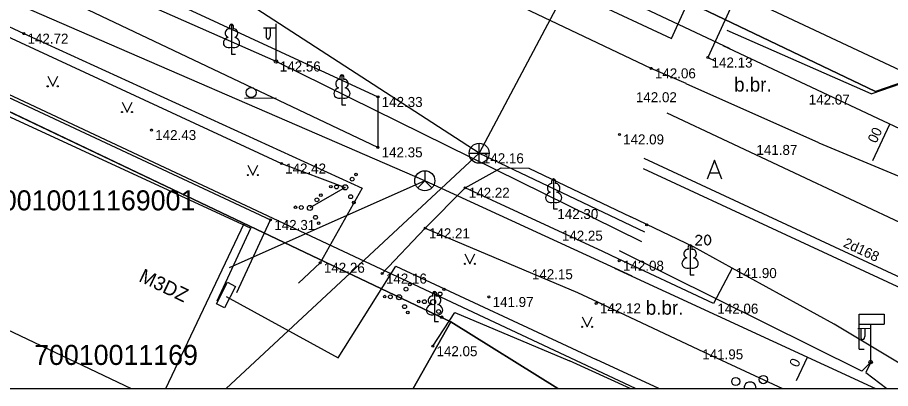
# Model space of a CAD drawing. Extents: x 635609 to 635806, y 303734 to 303875.
# Drawn here: x 635641.28 to 635684.89, y 303768.8 to 303787.31 of the extents above; entities that cross this region are included whole.
import ezdxf

# ---------------------------------------------------------------- set-up
doc = ezdxf.new("R2010")
doc.units = 0
for name, color, linetype in [('APGR_SARK_####_####_#', 7, 'Continuous'), ('APGS_DETV_####_####_#', 7, 'Continuous'), ('APGS_ELEM_####_####_#', 7, 'Continuous'), ('APGS_VADP_ZSPR_####_#', 7, 'Continuous'), ('BUVE_BDET_####_####_#', 7, 'Continuous'), ('BUVE_EKAS_####_####_#', 7, 'Continuous'), ('BUVE_EKAS_RAKS_TKST_#', 7, 'Continuous'), ('BUVE_EKAS_VEKT_####_#', 7, 'Continuous'), ('BUVE_EKAS_VEKT_TKST_#', 7, 'Continuous'), ('CELI_CAPM_####_####_#', 7, 'Continuous'), ('CELI_CMAL_####_####_#', 7, 'Continuous'), ('CELI_CSEG_####_TKST_#', 7, 'Continuous'), ('CELI_DETV_####_####_#', 7, 'Continuous'), ('ELEK_ELEM_####_####_#', 7, 'Continuous'), ('ELEK_VADP_ZSPR_####_#', 7, 'Continuous'), ('ELEK_VADP_ZSPR_TKST_#', 7, 'Continuous'), ('NORB_ZOGS_ZSTP_####_#', 7, 'Continuous'), ('RAMI_PLAN_####_TKST_#', 7, 'Continuous'), ('RELJ_AATZ_####_TKST_#', 7, 'Continuous'), ('RELJ_ELEM_####_####_#', 7, 'Continuous'), ('ROBZ_UZMR_####_####_#', 7, 'Continuous'), ('ROBZ_UZMR_####_TKST_#', 7, 'Continuous'), ('SAKK_ELEM_####_####_#', 7, 'Continuous'), ('SAKK_IZVK_####_TKST_#', 7, 'Continuous'), ('SAKK_KKAN_####_####_#', 7, 'Continuous'), ('SAKT_VADP_KABE_####_#', 7, 'Continuous'), ('SILT_VADP_UDEN_####_#', 7, 'Continuous'), ('SILT_VADP_UDEN_TKST_#', 7, 'Continuous'), ('SKAN_ELEM_####_####_#', 7, 'Continuous'), ('SKAN_VADP_PAST_####_#', 7, 'Continuous'), ('TERT_ELEM_####_####_#', 7, 'Continuous'), ('TERT_IZMT_####_TKST_#', 7, 'Continuous'), ('TERT_KRND_####_####_#', 7, 'Continuous')]:
    doc.layers.add(name, color=color, linetype=linetype)

msp = doc.modelspace()

# ---------------------------------------------------------------- linework, layer by layer
at = {"layer": 'APGR_SARK_####_####_#'}
for p, q in [((635619.398, 303815.618), (635698.244, 303778.656)), ((635672.151, 303768.799), (635619.398, 303793.529))]:
    msp.add_line(p, q, dxfattribs=at)
at = {"layer": 'APGS_DETV_####_####_#'}
msp.add_line((635683.902, 303770.12), (635683.902, 303772.003), dxfattribs=at)
at = {"layer": 'APGS_ELEM_####_####_#'}
for p, q in [((635654.195, 303785.118), (635654.195, 303787.001)), ((635654.195, 303786.785), (635653.56, 303786.78)), ((635653.695, 303786.781), (635653.695, 303786.389)), ((635653.905, 303786.783), (635653.905, 303786.389)), ((635683.902, 303770.12), (635683.902, 303772.003)), ((635683.902, 303771.787), (635683.267, 303771.782)), ((635683.402, 303771.783), (635683.402, 303771.391)), ((635683.612, 303771.785), (635683.612, 303771.391))]:
    msp.add_line(p, q, dxfattribs=at)
for centre in [(635654.195, 303785.118), (635683.902, 303770.12)]:
    msp.add_circle(centre, 0.09, dxfattribs=at)
for centre in [(635653.8, 303786.389), (635683.507, 303771.391)]:
    msp.add_ellipse(centre, major_axis=(0, 0.151), ratio=0.695971, start_param=1.570796, end_param=4.712389, dxfattribs=at)
at = {"layer": 'APGS_VADP_ZSPR_####_#'}
for p, q in [((635683.459, 303769.666), (635671.358, 303775.664)), ((635683.902, 303770.12), (635683.459, 303769.666)), ((635683.902, 303770.12), (635683.656, 303769.596)), ((635683.656, 303769.596), (635684.703, 303768.799))]:
    msp.add_line(p, q, dxfattribs=at)
at = {"layer": 'BUVE_BDET_####_####_#'}
for p in [(635637.631, 303784.816), (635652.23, 303773.587)]:
    msp.add_line(p, (635653.922, 303777.211), dxfattribs=at)
at = {"layer": 'BUVE_EKAS_####_####_#'}
for p in [(635637.487, 303783.925), (635651.251, 303773.181)]:
    msp.add_line(p, (635652.943, 303776.805), dxfattribs=at)
at = {"layer": 'BUVE_EKAS_VEKT_####_#'}
msp.add_line((635646.958, 303768.799), (635648.686, 303768.799), dxfattribs=at)
msp.add_lwpolyline([(635648.686, 303768.799), (635652.603, 303777.04), (635631.135, 303787.247), (635626.898, 303778.336), (635646.958, 303768.799)], dxfattribs=at)
at = {"layer": 'CELI_CAPM_####_####_#'}
for p, q in [((635681.308, 303781.053), (635674.678, 303784.001)), ((635681.308, 303781.053), (635685.938, 303779.129)), ((635675.055, 303775.869), (635671.912, 303777.367)), ((635676.977, 303774.81), (635675.055, 303775.869)), ((635682.072, 303772.015), (635676.977, 303774.81)), ((635686.634, 303769.278), (635682.072, 303772.015))]:
    msp.add_line(p, q, dxfattribs=at)
for points in [[(635674.692, 303784.012), (635672.936, 303784.775), (635658.557, 303791.604), (635652.818, 303794.506), (635634.772, 303802.996), (635630.981, 303804.873), (635631.509, 303807.018), (635632.261, 303808.287), (635635.889, 303814.635), (635640.238, 303820.641)], [(635665.831, 303799.457), (635664.561, 303796.456), (635663.646, 303796.819), (635661.517, 303792.066), (635673.945, 303786.269), (635677.927, 303795.03)], [(635680.788, 303793.542), (635679.35, 303790.944), (635678.505, 303791.278), (635675.769, 303785.316), (635676.119, 303785.158)], [(635640.895, 303791.904), (635641.808, 303791.436), (635659.287, 303783.348), (635659.284, 303780.834), (635643.183, 303788.47), (635640.083, 303789.954)], [(635639.014, 303787.714), (635641.591, 303786.508), (635658.497, 303778.801), (635656.398, 303775.075), (635655.323, 303774.053)], [(635659.5, 303774.535), (635661.649, 303776.795), (635663.637, 303778.819), (635665.439, 303779.813), (635666.823, 303779.796), (635671.912, 303777.367)], [(635671.288, 303775.265), (635670.528, 303775.631), (635663.637, 303778.819)], [(635661.649, 303776.795), (635669.257, 303773.597), (635670.503, 303773.005)]]:
    msp.add_lwpolyline(points, dxfattribs=at)
at = {"layer": 'CELI_CMAL_####_####_#'}
for p, q in [((635683.924, 303783.501), (635676.739, 303786.664)), ((635683.924, 303783.501), (635692.164, 303786.38)), ((635676.057, 303773.035), (635671.004, 303775.402)), ((635676.977, 303774.81), (635676.057, 303773.035)), ((635670.166, 303773.165), (635675.303, 303770.753)), ((635675.303, 303770.753), (635679.5, 303768.799))]:
    msp.add_line(p, q, dxfattribs=at)
for points in [[(635676.469, 303779.246), (635676.099, 303780.191), (635675.737, 303779.246)], [(635675.855, 303779.561), (635676.343, 303779.561)]]:
    msp.add_lwpolyline(points, dxfattribs=at)
at = {"layer": 'CELI_DETV_####_####_#'}
for p, q in [((635683.326, 303772.51), (635684.576, 303772.51)), ((635683.326, 303770.76), (635683.326, 303772.51)), ((635684.576, 303772.51), (635684.576, 303772.01)), ((635683.326, 303772.01), (635684.576, 303772.01)), ((635683.326, 303770.76), (635683.576, 303770.76))]:
    msp.add_line(p, q, dxfattribs=at)
at = {"layer": 'ELEK_ELEM_####_####_#'}
msp.add_lwpolyline([(635651.218, 303773.03), (635651.763, 303774.099), (635652.164, 303773.894), (635651.619, 303772.825)], close=True, dxfattribs=at)
at = {"layer": 'ELEK_VADP_ZSPR_####_#'}
msp.add_line((635673.315, 303768.799), (635670.189, 303770.253), dxfattribs=at)
at = {"layer": 'ELEK_VADP_ZSPR_TKST_#'}
for points in [[(635672.467, 303776.118), (635654.195, 303785.118), (635640.633, 303791.108)], [(635651.707, 303773.395), (635657.299, 303770.333), (635660.184, 303774.904), (635670.189, 303770.253)]]:
    msp.add_lwpolyline(points, dxfattribs=at)
at = {"layer": 'NORB_ZOGS_ZSTP_####_#'}
for p, q in [((635662.025, 303770.911), (635663.126, 303772.585)), ((635663.126, 303772.585), (635668.847, 303770.176)), ((635671.884, 303768.799), (635668.847, 303770.176))]:
    msp.add_line(p, q, dxfattribs=at)
at = {"layer": 'RAMI_PLAN_####_TKST_#'}
msp.add_lwpolyline([(635619.398, 303854.763), (635619.398, 303768.799), (635727.338, 303768.799), (635727.338, 303854.763)], dxfattribs=at)
at = {"layer": 'RELJ_ELEM_####_####_#'}
for centre in [(635641.591, 303786.508), (635675.769, 303785.316), (635672.936, 303784.775), (635659.287, 303783.348), (635647.973, 303781.697), (635671.348, 303781.48), (635659.284, 303780.834), (635654.463, 303780.025), (635663.637, 303778.819), (635653.922, 303777.211), (635661.649, 303776.795), (635672.712, 303776.969), (635656.398, 303775.075), (635671.34, 303775.176), (635659.5, 303774.535), (635664.83, 303773.366), (635670.193, 303773.049), (635662.025, 303770.911)]:
    msp.add_circle(centre, 0.05, dxfattribs=at)
at = {"layer": 'ROBZ_UZMR_####_####_#'}
for p, q in [((635623.866, 303768.799), (635661.043, 303768.799)), ((635661.043, 303768.799), (635668.265, 303768.799)), ((635668.265, 303768.799), (635695.565, 303768.799))]:
    msp.add_line(p, q, dxfattribs=at)
msp.add_lwpolyline([(635625.13, 303811.56), (635628.285, 303815.213), (635649.47, 303839.74), (635657.36, 303836.69), (635690.11, 303832.5), (635716.78, 303819.58), (635704.2, 303790.54), (635684.14, 303783.62), (635633.09, 303808)], close=True, dxfattribs=at)
msp.add_lwpolyline([(635625.13, 303811.56), (635628.285, 303815.213), (635649.47, 303839.74), (635657.36, 303836.69), (635690.11, 303832.5), (635716.78, 303819.58), (635704.2, 303790.54), (635684.14, 303783.62), (635633.09, 303808)], close=True, dxfattribs=at)
for points in [[(635695.565, 303768.799), (635704.2, 303790.54), (635684.14, 303783.62), (635633.09, 303808), (635625.13, 303811.56), (635628.285, 303815.213), (635624.279, 303817.47), (635622.381, 303814.441), (635619.398, 303816.142)], [(635633.09, 303808), (635684.14, 303783.62), (635704.2, 303790.54)], [(635619.398, 303792.835), (635620.19, 303792.45), (635662.93, 303772.13), (635668.265, 303768.799)], [(635661.043, 303768.799), (635662.93, 303772.13), (635620.19, 303792.45), (635619.398, 303790.884)], [(635668.265, 303768.799), (635662.93, 303772.13), (635661.043, 303768.799)]]:
    msp.add_lwpolyline(points, dxfattribs=at)
at = {"layer": 'SAKK_ELEM_####_####_#'}
msp.add_line((635661.626, 303779.167), (635661.98, 303778.813), dxfattribs=at)
msp.add_lwpolyline([(635661.626, 303779.667), (635661.626, 303779.167), (635661.272, 303778.813)], dxfattribs=at)
msp.add_circle((635661.626, 303779.167), 0.5, dxfattribs=at)
at = {"layer": 'SAKK_IZVK_####_TKST_#'}
msp.add_circle((635652.953, 303783.564), 0.251, dxfattribs=at)
at = {"layer": 'SAKK_KKAN_####_####_#'}
for p, q in [((635648.201, 303799.274), (635676.873, 303785.763)), ((635661.626, 303779.167), (635639.594, 303788.706)), ((635676.523, 303785.923), (635692.285, 303778.491)), ((635652.619, 303783.282), (635654.2, 303783.311)), ((635684.013, 303780.18), (635684.866, 303781.989)), ((635671.984, 303774.399), (635661.626, 303779.167)), ((635671.099, 303774.807), (635684.15, 303768.799)), ((635680.196, 303769.192), (635680.738, 303770.37))]:
    msp.add_line(p, q, dxfattribs=at)
at = {"layer": 'SAKT_VADP_KABE_####_#'}
msp.add_line((635661.626, 303779.167), (635651.846, 303774.826), dxfattribs=at)
at = {"layer": 'SILT_VADP_UDEN_####_#'}
for p, q in [((635694.489, 303770.099), (635672.587, 303780.271)), ((635694.663, 303769.499), (635672.557, 303779.761))]:
    msp.add_line(p, q, dxfattribs=at)
at = {"layer": 'SKAN_ELEM_####_####_#'}
for p, q in [((635664.342, 303780.038), (635664.342, 303781.038)), ((635663.842, 303780.538), (635664.842, 303780.538))]:
    msp.add_line(p, q, dxfattribs=at)
msp.add_circle((635664.342, 303780.538), 0.5, dxfattribs=at)
at = {"layer": 'SKAN_VADP_PAST_####_#'}
for p, q in [((635664.342, 303780.538), (635642.384, 303794.776)), ((635671.054, 303793.171), (635664.342, 303780.538)), ((635673.71, 303782.556), (635697.384, 303771.455)), ((635664.342, 303780.538), (635651.711, 303768.799)), ((635664.342, 303780.538), (635672.607, 303776.617))]:
    msp.add_line(p, q, dxfattribs=at)
at = {"layer": 'TERT_ELEM_####_####_#'}
for p, q in [((635651.968, 303785.827), (635651.968, 303785.48)), ((635651.968, 303785.48), (635652.168, 303785.48)), ((635642.788, 303784.378), (635643.038, 303783.878)), ((635643.038, 303783.878), (635643.288, 303784.378)), ((635646.5, 303783.092), (635646.75, 303782.592)), ((635646.75, 303782.592), (635647, 303783.092)), ((635657.486, 303783.305), (635657.486, 303782.958)), ((635657.486, 303782.958), (635657.686, 303782.958)), ((635652.781, 303779.949), (635653.031, 303779.449)), ((635653.031, 303779.449), (635653.281, 303779.949)), ((635668.063, 303778.104), (635668.063, 303777.757)), ((635668.063, 303777.757), (635668.263, 303777.757)), ((635663.631, 303775.52), (635663.881, 303775.02)), ((635663.881, 303775.02), (635664.131, 303775.52)), ((635662.113, 303772.493), (635662.113, 303772.146)), ((635662.113, 303772.146), (635662.313, 303772.146)), ((635669.484, 303772.377), (635669.734, 303771.877)), ((635669.734, 303771.877), (635669.984, 303772.377))]:
    msp.add_line(p, q, dxfattribs=at)
for points in [[(635651.968, 303786.98), (635651.968, 303785.827)], [(635652.058, 303786.748), (635652.057, 303786.749)], [(635657.486, 303784.458), (635657.486, 303783.305)], [(635657.576, 303784.226), (635657.575, 303784.227)], [(635668.063, 303779.257), (635668.063, 303778.104)], [(635668.153, 303779.025), (635668.152, 303779.026)], [(635662.113, 303773.646), (635662.113, 303772.493)], [(635662.203, 303773.414), (635662.202, 303773.415)]]:
    msp.add_lwpolyline(points, dxfattribs=at)
for centre, radius in [((635642.788, 303783.878), 0.028), ((635643.288, 303783.878), 0.0263), ((635646.5, 303782.592), 0.028), ((635647, 303782.592), 0.0263), ((635652.781, 303779.449), 0.028), ((635653.281, 303779.449), 0.0263), ((635658.191, 303779.476), 0.064), ((635657.995, 303779.245), 0.096), ((635656.929, 303778.871), 0.064), ((635657.213, 303778.858), 0.096), ((635657.647, 303778.837), 0.128), ((635656.236, 303778.217), 0.096), ((635656.432, 303778.448), 0.064), ((635657.923, 303778.37), 0.096), ((635658.081, 303778.081), 0.064), ((635655.17, 303777.843), 0.064), ((635655.454, 303777.83), 0.096), ((635655.888, 303777.809), 0.128), ((635656.164, 303777.342), 0.096), ((635656.322, 303777.053), 0.064), ((635663.631, 303775.02), 0.028), ((635664.131, 303775.02), 0.0263), ((635660.688, 303773.759), 0.096), ((635660.884, 303773.99), 0.064), ((635662.583, 303773.749), 0.064), ((635659.622, 303773.385), 0.064), ((635659.906, 303773.372), 0.096), ((635660.34, 303773.351), 0.128), ((635662.387, 303773.518), 0.096), ((635660.616, 303772.884), 0.096), ((635661.321, 303773.144), 0.064), ((635661.605, 303773.131), 0.096), ((635662.039, 303773.11), 0.128), ((635660.774, 303772.595), 0.064), ((635662.315, 303772.643), 0.096), ((635662.473, 303772.354), 0.064), ((635669.484, 303771.877), 0.028), ((635669.984, 303771.877), 0.0263)]:
    msp.add_circle(centre, radius, dxfattribs=at)
for centre, major_axis, ratio, start_param, end_param in [((635651.968, 303786.83), (0, -0.15), 0.707107, 3.14537, 5.287485), ((635651.968, 303786.83), (0, -0.15), 0.707107, 0.995701, 3.137816), ((635651.84, 303786.535), (-0.039, -0.212), 0.861323, 3.141593, 6.283185), ((635652.096, 303786.535), (0.039, -0.212), 0.861323, 0, 3.141593), ((635651.878, 303786.073), (0.307, 0.095), 0.814445, 1.570796, 4.752015), ((635652.058, 303786.073), (-0.307, 0.095), 0.814445, 1.531171, 4.712389), ((635657.358, 303784.013), (-0.039, -0.212), 0.861323, 3.141593, 6.283185), ((635657.486, 303784.308), (0, -0.15), 0.707107, 3.14537, 5.287485), ((635657.486, 303784.308), (0, -0.15), 0.707107, 0.995701, 3.137816), ((635657.614, 303784.013), (0.039, -0.212), 0.861323, 0, 3.141593), ((635657.396, 303783.551), (0.307, 0.095), 0.814445, 1.570796, 4.752015), ((635657.576, 303783.551), (-0.307, 0.095), 0.814445, 1.531171, 4.712389), ((635667.935, 303778.812), (-0.039, -0.212), 0.861323, 3.141593, 6.283185), ((635668.063, 303779.107), (0, -0.15), 0.707107, 3.14537, 5.287485), ((635668.063, 303779.107), (0, -0.15), 0.707107, 0.995701, 3.137816), ((635668.191, 303778.812), (0.039, -0.212), 0.861323, 0, 3.141593), ((635667.973, 303778.35), (0.307, 0.095), 0.814445, 1.570796, 4.752015), ((635668.153, 303778.35), (-0.307, 0.095), 0.814445, 1.531171, 4.712389), ((635661.985, 303773.201), (-0.039, -0.212), 0.861323, 3.141593, 6.283185), ((635662.113, 303773.496), (0, -0.15), 0.707107, 3.14537, 5.287485), ((635662.113, 303773.496), (0, -0.15), 0.707107, 0.995701, 3.137816), ((635662.241, 303773.201), (0.039, -0.212), 0.861323, 0, 3.141593), ((635662.023, 303772.739), (0.307, 0.095), 0.814445, 1.570796, 4.752015), ((635662.203, 303772.739), (-0.307, 0.095), 0.814445, 1.531171, 4.712389)]:
    msp.add_ellipse(centre, major_axis=major_axis, ratio=ratio, start_param=start_param, end_param=end_param, dxfattribs=at)
at = {"layer": 'TERT_IZMT_####_TKST_#'}
for p, q in [((635674.88, 303774.822), (635674.88, 303774.475)), ((635674.88, 303774.475), (635675.08, 303774.475)), ((635677.576, 303768.799), (635678.176, 303768.799))]:
    msp.add_line(p, q, dxfattribs=at)
for points in [[(635675.179, 303776.333), (635675.179, 303776.353), (635675.198, 303776.4), (635675.222, 303776.424), (635675.265, 303776.447), (635675.356, 303776.447), (635675.399, 303776.424), (635675.423, 303776.4), (635675.45, 303776.353), (635675.45, 303776.31), (635675.423, 303776.266), (635675.379, 303776.199), (635675.155, 303775.975), (635675.47, 303775.975)], [(635675.73, 303776.447), (635675.663, 303776.424), (635675.62, 303776.353), (635675.596, 303776.243), (635675.596, 303776.176), (635675.62, 303776.066), (635675.663, 303775.999), (635675.73, 303775.975), (635675.773, 303775.975), (635675.84, 303775.999), (635675.891, 303776.066), (635675.911, 303776.176), (635675.911, 303776.243), (635675.891, 303776.353), (635675.84, 303776.424), (635675.773, 303776.447), (635675.73, 303776.447)], [(635674.88, 303775.975), (635674.88, 303774.822)], [(635674.97, 303775.743), (635674.969, 303775.744)]]:
    msp.add_lwpolyline(points, dxfattribs=at)
for centre, radius in [((635678.537, 303769.248), 0.207), ((635677.162, 303769.147), 0.204)]:
    msp.add_circle(centre, radius, dxfattribs=at)
msp.add_arc((635677.876, 303768.823), 0.301, 355.4426, 184.5574, dxfattribs=at)
for centre, major_axis, ratio, start_param, end_param in [((635674.88, 303775.825), (0, -0.15), 0.707107, 3.14537, 5.287485), ((635674.88, 303775.825), (0, -0.15), 0.707107, 0.995701, 3.137816), ((635674.752, 303775.53), (-0.039, -0.212), 0.861323, 3.141593, 6.283185), ((635675.008, 303775.53), (0.039, -0.212), 0.861323, 0, 3.141593), ((635674.79, 303775.068), (0.307, 0.095), 0.814445, 1.570796, 4.752015), ((635674.97, 303775.068), (-0.307, 0.095), 0.814445, 1.531171, 4.712389)]:
    msp.add_ellipse(centre, major_axis=major_axis, ratio=ratio, start_param=start_param, end_param=end_param, dxfattribs=at)
at = {"layer": 'TERT_KRND_####_####_#'}
for p, q in [((635638.802, 303787.271), (635654.463, 303780.025)), ((635654.463, 303780.025), (635657.647, 303778.837)), ((635657.647, 303778.837), (635655.888, 303777.809))]:
    msp.add_line(p, q, dxfattribs=at)

# ---------------------------------------------------------------- texts
at = {"layer": 'BUVE_EKAS_RAKS_TKST_#'}
msp.add_text('M3DZ', height=0.7, rotation=334.5722, dxfattribs=at).set_placement((635647.294, 303774.175))
at = {"layer": 'BUVE_EKAS_VEKT_TKST_#'}
msp.add_text('70010011169001', height=1, dxfattribs=at).set_placement((635639.751, 303777.688))
at = {"layer": 'CELI_CSEG_####_TKST_#'}
for p in [(635677.082, 303783.618), (635672.67, 303772.482)]:
    msp.add_text('b.br.', height=0.7, dxfattribs=at).set_placement(p)
at = {"layer": 'RELJ_AATZ_####_TKST_#'}
for s, p in [(' 142.72', (635641.591, 303786.008)), (' 142.56', (635654.195, 303784.618)), (' 142.13', (635675.769, 303784.816)), (' 142.06', (635672.936, 303784.275)), (' 142.33', (635659.287, 303782.848)), (' 142.02', (635671.987, 303783.084)), (' 142.07', (635680.624, 303782.968)), (' 142.43', (635647.973, 303781.197)), (' 142.09', (635671.348, 303780.98)), (' 142.35', (635659.284, 303780.334)), (' 141.87', (635678.008, 303780.456)), (' 142.16', (635664.342, 303780.038)), (' 142.42', (635654.463, 303779.525)), (' 142.22', (635663.637, 303778.319)), (' 142.30', (635668.063, 303777.257)), (' 142.31', (635653.922, 303776.711)), (' 142.21', (635661.649, 303776.295)), (' 142.25', (635668.287, 303776.175)), (' 142.26', (635656.398, 303774.575)), (' 142.08', (635671.34, 303774.676)), (' 142.15', (635666.79, 303774.25)), (' 141.90', (635676.977, 303774.31)), (' 142.16', (635659.5, 303774.035)), (' 141.97', (635664.83, 303772.866)), (' 142.12', (635670.193, 303772.549)), (' 142.06', (635676.057, 303772.535)), (' 142.05', (635662.025, 303770.411)), (' 141.95', (635675.303, 303770.253))]:
    msp.add_text(s, height=0.5, dxfattribs=at).set_placement(p)
at = {"layer": 'ROBZ_UZMR_####_TKST_#'}
msp.add_text('70010011169', height=1, dxfattribs=at).set_placement((635642.11, 303769.975))
at = {"layer": 'SAKK_IZVK_####_TKST_#'}
for s, rotation, p in [('00', 64.7555, (635684.18, 303781.004)), ('0', 65.2823, (635680.263, 303769.817))]:
    msp.add_text(s, height=0.5, rotation=rotation, dxfattribs=at).set_placement(p)
at = {"layer": 'SILT_VADP_UDEN_TKST_#'}
msp.add_text('2d168', height=0.5, rotation=335.0883, dxfattribs=at).set_placement((635682.493, 303775.891))

doc.saveas('drawing.dxf')
